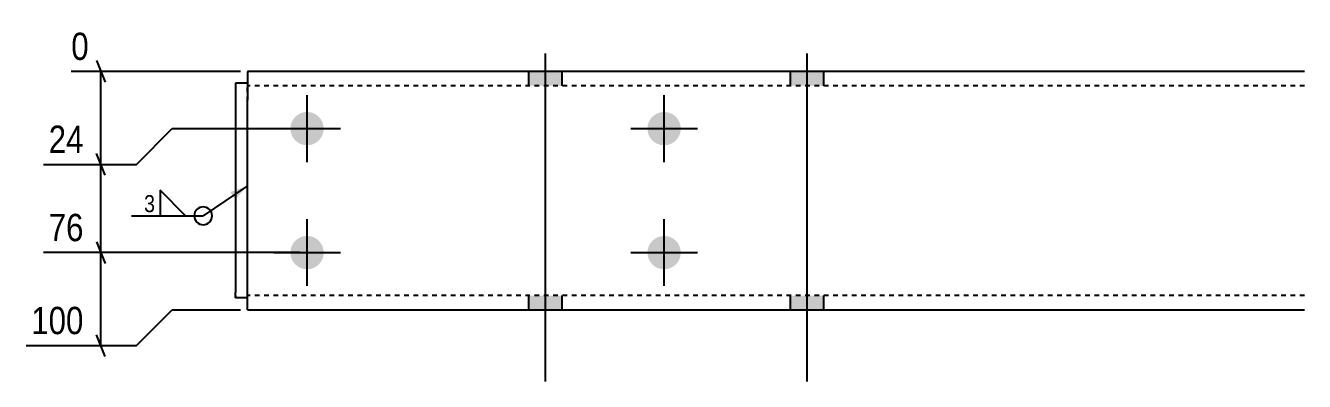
# Model space of a CAD drawing. Header units: millimetres. Extents: x 7 to 15967, y -1 to 548.
# Drawn here: x 7702 to 8239, y 60 to 209 of the extents above; entities that cross this region are included whole.
import ezdxf

# ---------------------------------------------------------------- set-up
doc = ezdxf.new("R2010")
doc.units = ezdxf.units.MM
doc.linetypes.add('DXK_LINE_DOT2', pattern=[3.9198, 1.9599, -1.9599])
for name, color, linetype in [('MÅLSÆTNING', 7, 'Continuous'), ('STÅL', 7, 'Continuous'), ('TEKST', 7, 'Continuous')]:
    doc.layers.add(name, color=color, linetype=linetype)
doc.styles.add('Arial Narrow', font='ARIALN.TTF', dxfattribs={"height": 0.2})

msp = doc.modelspace()

# ---------------------------------------------------------------- hatches: boundary and pattern name
at = {"layer": 'STÅL', "linetype": 'Continuous'}
for points in [[(7927.31, 190.13), (7913.31, 190.13), (7913.31, 184.13), (7927.31, 184.13)], [(8037.31, 190.13), (8023.31, 190.13), (8023.31, 184.13), (8037.31, 184.13)], [(7820.31, 173.13, -1), (7820.31, 159.13, -1)], [(7970.31, 173.13, -1), (7970.31, 159.13, -1)], [(7820.31, 121.13, -1), (7820.31, 107.13, -1)], [(7970.31, 121.13, -1), (7970.31, 107.13, -1)], [(7927.31, 96.13), (7913.31, 96.13), (7913.31, 90.13), (7927.31, 90.13)], [(8037.31, 96.13), (8023.31, 96.13), (8023.31, 90.13), (8037.31, 90.13)]]:
    msp.add_hatch(color=96, dxfattribs=at).paths.add_polyline_path(points)
at = {"layer": 'TEKST', "linetype": 'Continuous'}
msp.add_hatch(color=3, dxfattribs=at).paths.add_polyline_path([(7788.04, 139.53), (7795.31, 142.17), (7790.14, 136.42)])

# ---------------------------------------------------------------- linework, layer by layer
at = {"layer": 'MÅLSÆTNING', "color": 7, "linetype": 'Continuous'}
for p, q in [((7731.88, 194.63), (7735.48, 185.63)), ((7792.31, 190.13), (7721.26, 190.13)), ((7733.68, 151.13), (7733.68, 190.13)), ((7748.68, 151.13), (7763.68, 166.13)), ((7748.68, 151.13), (7763.68, 166.13)), ((7763.68, 166.13), (7817.31, 166.13)), ((7763.68, 166.13), (7817.31, 166.13)), ((7709.58, 151.13), (7748.68, 151.13)), ((7735.48, 146.63), (7731.88, 155.63)), ((7735.48, 146.63), (7731.88, 155.63)), ((7733.68, 114.13), (7733.68, 151.13)), ((7731.88, 118.63), (7735.48, 109.63)), ((7731.88, 118.63), (7735.48, 109.63)), ((7817.31, 114.13), (7709.58, 114.13)), ((7817.31, 114.13), (7709.58, 114.13)), ((7733.68, 75.13), (7733.68, 114.13)), ((7748.68, 75.13), (7763.68, 90.13)), ((7763.68, 90.13), (7792.31, 90.13)), ((7735.48, 70.63), (7731.88, 79.63)), ((7702.27, 75.13), (7748.68, 75.13))]:
    msp.add_line(p, q, dxfattribs=at)
at = {"layer": 'STÅL', "color": 96, "linetype": 'Continuous'}
for p, q in [((7920.31, 197.63), (7920.31, 60.13)), ((8030.31, 197.63), (8030.31, 60.13)), ((7913.31, 190.13), (7913.31, 184.13)), ((7927.31, 190.13), (7927.31, 184.13)), ((8023.31, 190.13), (8023.31, 184.13)), ((8037.31, 190.13), (8037.31, 184.13)), ((7820.31, 152.13), (7820.31, 180.13)), ((7970.31, 152.13), (7970.31, 180.13)), ((7806.31, 166.13), (7834.31, 166.13)), ((7956.31, 166.13), (7984.31, 166.13)), ((7820.31, 100.13), (7820.31, 128.13)), ((7970.31, 100.13), (7970.31, 128.13)), ((7806.31, 114.13), (7834.31, 114.13)), ((7956.31, 114.13), (7984.31, 114.13)), ((7913.31, 96.13), (7913.31, 90.13)), ((7927.31, 96.13), (7927.31, 90.13)), ((8023.31, 96.13), (8023.31, 90.13)), ((8037.31, 96.13), (8037.31, 90.13))]:
    msp.add_line(p, q, dxfattribs=at)
at = {"layer": 'STÅL', "color": 2, "linetype": 'Continuous'}
for p, q in [((7795.31, 190.13), (7795.31, 178.13)), ((8239.31, 190.13), (7795.31, 190.13)), ((7790.31, 185.13), (7790.31, 97.47)), ((7795.31, 185.13), (7790.31, 185.13)), ((7795.31, 90.13), (7795.31, 178.13)), ((7790.31, 95.74), (7790.31, 97.47)), ((7790.31, 95.13), (7790.31, 95.74)), ((7795.31, 95.13), (7790.31, 95.13)), ((7795.31, 90.13), (8239.31, 90.13))]:
    msp.add_line(p, q, dxfattribs=at)
at = {"layer": 'STÅL', "color": 7, "linetype": 'DXK_LINE_DOT2'}
for p, q in [((7795.31, 190.13), (7795.31, 189.21)), ((7795.31, 189.21), (7795.31, 186.61)), ((7795.31, 95.13), (7795.31, 185.13)), ((8239.31, 184.13), (7795.31, 184.13)), ((7790.31, 100.07), (7790.31, 95.13)), ((8239.31, 96.13), (7795.31, 96.13)), ((7795.31, 90.13), (7795.31, 91.04))]:
    msp.add_line(p, q, dxfattribs=at)
at = {"layer": 'TEKST', "color": 3, "linetype": 'Continuous'}
msp.add_line((7795.31, 142.17), (7776.67, 129.58), dxfattribs=at)
for start, end in [(90, 270), (270, 90)]:
    msp.add_arc((7776.67, 129.58), 3.75, start, end, dxfattribs=at)

# ---------------------------------------------------------------- wipeouts: each hides what was drawn before it
at = {"color": 0}
msp.add_wipeout([(7757.02, 130.48), (7757.02, 139.18), (7751.25, 139.18), (7751.25, 130.48)], dxfattribs=at).dxf.layer = 'TEKST'

# ---------------------------------------------------------------- next in the draw order: linework, layer by layer
at = {"layer": 'TEKST', "color": 3, "linetype": 'Continuous'}
for p, q in [((7769.28, 129.58), (7758.57, 140.29)), ((7758.57, 140.29), (7758.57, 129.58)), ((7746.6, 129.58), (7776.67, 129.58)), ((7758.57, 129.58), (7769.28, 129.58))]:
    msp.add_line(p, q, dxfattribs=at)

# ---------------------------------------------------------------- next in the draw order: texts
at = {"layer": 'TEKST', "color": 3, "style": 'Arial Narrow'}
msp.add_text('3', height=7.16, dxfattribs=at).set_placement((7751.85, 131.08))

# ---------------------------------------------------------------- next in the draw order: wipeouts: each hides what was drawn before it
at = {"color": 0, "linetype": 'Continuous'}
for points in [[(7730.98, 192.53), (7730.98, 209.33), (7718.86, 209.33), (7718.86, 192.53)], [(7728.79, 153.53), (7728.79, 170.33), (7709.37, 170.33), (7709.37, 153.53)], [(7728.79, 116.53), (7728.79, 133.33), (7709.37, 133.33), (7709.37, 116.53)], [(7728.79, 77.53), (7728.79, 94.33), (7702.05, 94.33), (7702.05, 77.53)]]:
    msp.add_wipeout(points, dxfattribs=at).dxf.layer = 'MÅLSÆTNING'

# ---------------------------------------------------------------- next in the draw order: linework, layer by layer
at = {"layer": 'MÅLSÆTNING', "color": 7, "linetype": 'Continuous'}
msp.add_line((7709.58, 151.13), (7748.68, 151.13), dxfattribs=at)

# ---------------------------------------------------------------- next in the draw order: texts
at = {"layer": 'MÅLSÆTNING', "color": 3, "linetype": 'Continuous', "style": 'Arial Narrow'}
for s, height, p in [('0', 11.45, (7721.26, 194.93)), ('24', 11.453, (7711.77, 155.93)), ('76', 11.453, (7711.77, 118.93)), ('100', 11.453, (7704.45, 79.93))]:
    msp.add_text(s, height=height, dxfattribs=at).set_placement(p)

doc.saveas('drawing.dxf')
